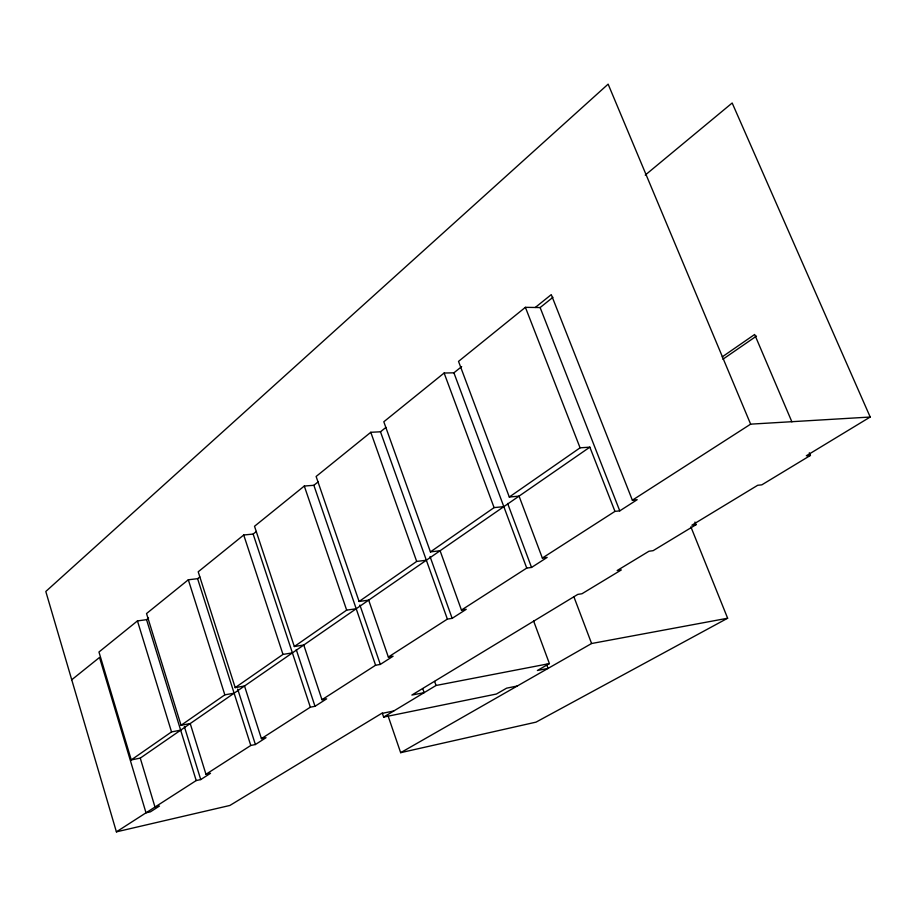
<?xml version="1.0" encoding="UTF-8"?>
<svg xmlns="http://www.w3.org/2000/svg" width="916" height="916" viewBox="0 0 916 916"><rect width="100%" height="100%" fill="white"/><g stroke="black" fill="none" stroke-linecap="round" stroke-linejoin="round"><path stroke-width="1.37" d="M645.242 175.082L732.17 103.004L870.2 417.032L806.343 455.767L810.431 455.424L809.309 452.79M148.587 618.048L146.56 619.674L137.446 620.911L98.962 652.009L131.263 759.914L140.262 758.116L589.847 447.157L614.957 511.38L619.766 510.865L637.181 499.701L632.361 500.193L551.272 294.62L535.253 307.49M199.803 576.908L197.593 578.683L188.318 579.782L146.537 613.548L181.059 725.289L190.219 723.56L205.963 774.283L210.508 773.31L200.741 779.573L196.207 780.558L116.401 831.854L45.8 591.484L608.132 84.146L750.639 424.154L870.2 417.032M256.4 531.452L253.148 534.062L243.725 535.001L198.211 571.79L235.206 687.63L244.515 686.004L261.415 738.639L266.029 737.701L255.392 744.525L250.789 745.475L205.963 774.283M318.173 481.839L313.867 485.297L304.295 486.041L254.522 526.276L294.322 646.524L303.769 645.024L321.963 699.721L326.646 698.839L315.012 706.293L310.341 707.186L261.415 738.639M385.911 427.429L380.483 431.791L370.785 432.295L316.123 476.48L359.106 601.48L368.679 600.129L388.338 657.047L393.09 656.222L380.312 664.421L375.583 665.245L321.963 699.721M461.675 366.583L453.912 372.812L444.123 373.03L383.815 421.772L430.428 551.89L440.092 550.734L461.446 610.056L466.233 609.323L452.149 618.346L447.374 619.102L388.338 657.047M552.955 297.299L540.131 307.558L525.395 307.329L458.527 361.385L509.307 497.033L519.051 496.117L542.352 558.05L547.161 557.42L531.543 567.439L526.734 568.08L461.446 610.056M71.734 679.775L99.523 657.448L146.01 812.824L150.464 811.816L159.464 806.046L154.987 807.053L140.262 758.116M131.263 759.914L171.532 731.907L180.658 730.167M181.059 725.289L224.832 694.843L234.118 693.194M235.206 687.63L282.987 654.413L292.399 652.879M294.322 646.524L346.66 610.136L356.21 608.751M359.106 601.48L416.688 561.428L426.352 560.237M430.428 551.89L494.09 507.613L503.823 506.651M509.307 497.033L580.08 447.821L589.847 447.157M722.197 356.897L754.647 334.477L791.893 421.852M722.896 359.232L756.49 336.069M542.352 558.05L614.957 511.38M632.361 500.193L750.639 424.154M694.958 522.051L696.023 524.696L653.119 550.676L648.963 551.237L617.166 570.519L621.334 569.924L581.969 593.751L577.801 594.392L411.868 695.049L424.142 692.656L422.745 688.637M810.431 455.424L761.826 484.85L757.704 485.274L691.878 525.2L696.023 524.696M382.258 713.026L383.644 717.079L436.05 685.477L549.405 663.596L533.627 621.037M549.405 663.596L537.394 670.489L548.054 668.405L546.577 664.398M388.201 716.266L400.658 752.677L591.599 643.513L727.636 618.231L690.87 526.826M727.636 618.231L536.02 722.14L400.658 752.677M116.401 831.854L229.87 805.462L381.491 713.484L393.708 711.011M383.644 717.079L496.426 694.019L506.617 688.168L517.265 686.015M540.131 307.558L619.766 510.865M525.395 307.329L580.08 447.821M573.966 596.992L591.599 643.513M507.613 503.422L531.543 567.439M453.912 372.812L526.734 568.08M444.123 373.03L494.09 507.613M430.028 556.527L452.149 618.346M380.483 431.791L447.374 619.102M370.785 432.295L416.688 561.428M434.642 681.458L436.05 685.477M359.896 605.041L380.312 664.421M313.867 485.297L375.583 665.245M304.295 486.041L346.66 610.136M296.257 649.627L315.012 706.293M253.148 534.062L310.341 707.186M243.725 535.001L282.987 654.413M237.668 689.061L255.392 744.525M197.593 578.683L250.789 745.475M188.318 579.782L224.832 694.843M184.334 726.525L200.741 779.573M146.56 619.674L196.207 780.558M137.446 620.911L171.532 731.907"/></g></svg>
